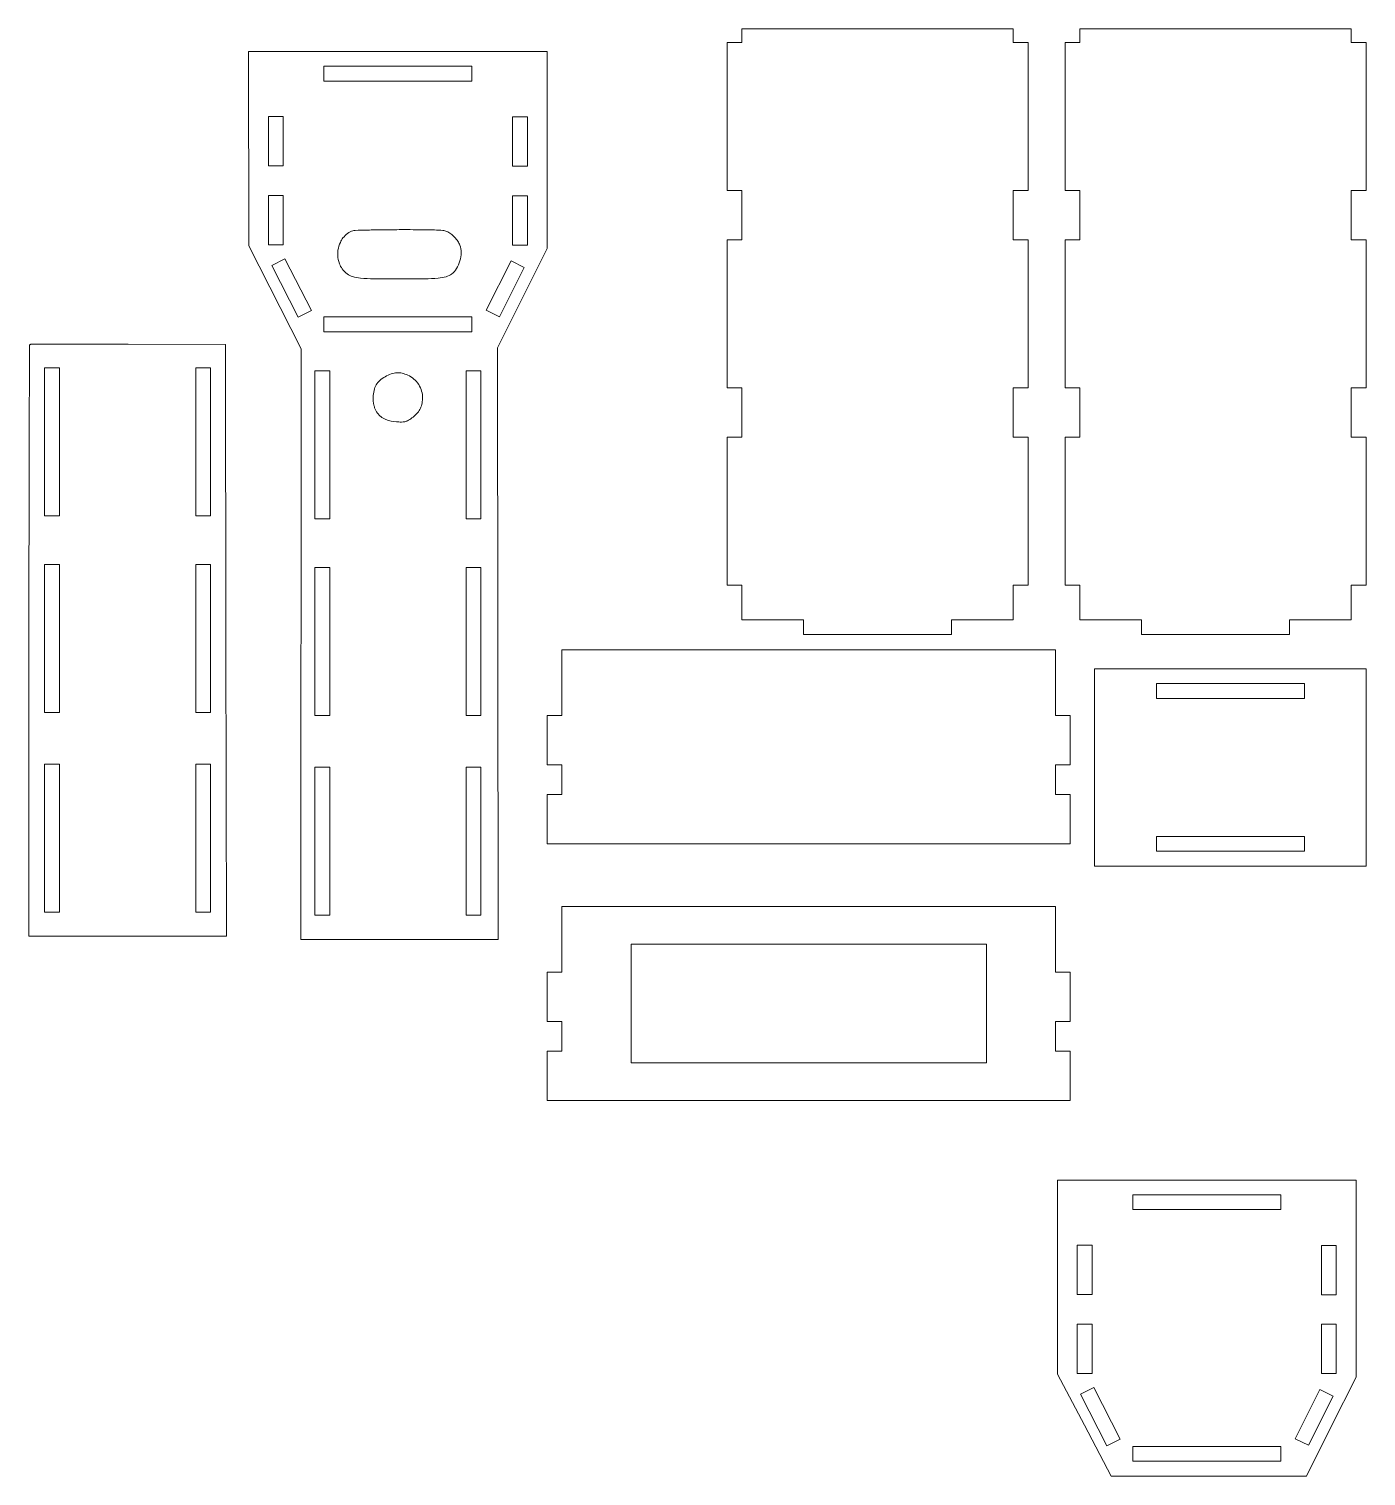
# Model space of a CAD drawing. Header units: millimetres. Extents: x 15 to 286, y -300 to -6.
import ezdxf

# ---------------------------------------------------------------- set-up
doc = ezdxf.new("R2010")
doc.units = ezdxf.units.MM
doc.header["$MEASUREMENT"] = 0
doc.layers.add('Layer 1', color=7, linetype='Continuous')

# ---------------------------------------------------------------- blocks, each defined once
blk = doc.blocks.new('block 2')
at = {"layer": 'Layer 1', "color": 250, "lineweight": 18, "true_color": 0x323130}
blk.add_lwpolyline([(209.48, -215.89), (137.48, -215.89), (137.48, -191.89), (209.48, -191.89), (209.48, -215.89)], dxfattribs=at)

msp = doc.modelspace()

# ---------------------------------------------------------------- linework, layer by layer
at = {"layer": 'Layer 1', "color": 250, "lineweight": 18, "true_color": 0x323130}
for points in [[(172.44, -129.12), (172.44, -126.12), (159.94, -126.12), (159.94, -119.12), (156.94, -119.12), (156.94, -89.12), (159.94, -89.12), (159.94, -79.12), (156.94, -79.12), (156.94, -49.12), (159.94, -49.12), (159.94, -39.12), (156.94, -39.12), (156.94, -9.12), (159.94, -9.12), (159.94, -6.36), (214.94, -6.36), (214.94, -9.12), (217.94, -9.12), (217.94, -39.12), (214.94, -39.12), (214.94, -49.12), (217.94, -49.12), (217.94, -79.12), (214.94, -79.12), (214.94, -89.12), (217.94, -89.12), (217.94, -119.12), (214.94, -119.12), (214.94, -126.12), (202.44, -126.12), (202.44, -129.12), (172.44, -129.12)], [(240.92, -129.12), (240.92, -126.12), (228.42, -126.12), (228.42, -119.12), (225.42, -119.12), (225.42, -89.12), (228.42, -89.12), (228.42, -79.12), (225.42, -79.12), (225.42, -49.12), (228.42, -49.12), (228.42, -39.12), (225.42, -39.12), (225.42, -9.12), (228.42, -9.12), (228.42, -6.36), (283.42, -6.36), (283.42, -9.12), (286.42, -9.12), (286.42, -39.12), (283.42, -39.12), (283.42, -49.12), (286.42, -49.12), (286.42, -79.12), (283.42, -79.12), (283.42, -89.12), (286.42, -89.12), (286.42, -119.12), (283.42, -119.12), (283.42, -126.12), (270.92, -126.12), (270.92, -129.12), (240.92, -129.12)], [(59.98, -10.92), (59.99, -50.29), (70.66, -71.2), (70.54, -190.92), (110.54, -190.92), (110.39, -70.96), (120.48, -50.86), (120.48, -10.92), (59.98, -10.92)], [(105.23, -16.92), (75.23, -16.92), (75.23, -13.92), (105.23, -13.92), (105.23, -16.92)], [(63.98, -34.1), (63.98, -24.1), (66.98, -24.1), (66.98, -34.1), (63.98, -34.1)], [(113.48, -34.17), (113.48, -24.17), (116.48, -24.17), (116.48, -34.17), (113.48, -34.17)], [(63.98, -50.1), (63.98, -40.1), (66.98, -40.1), (66.98, -50.1), (63.98, -50.1)], [(113.48, -50.17), (113.48, -40.17), (116.48, -40.17), (116.48, -50.17), (113.48, -50.17)], [(64.68, -54.3), (70.01, -64.81), (72.69, -63.45), (67.35, -52.94), (64.68, -54.3)], [(113.15, -53.39), (108.15, -63.34), (110.83, -64.69), (115.83, -54.74), (113.15, -53.39)], [(75.23, -64.74), (105.23, -64.74), (105.23, -67.74), (75.23, -67.74), (75.23, -64.74)], [(21.65, -105.07), (18.65, -105.07), (18.65, -75.07), (21.65, -75.07), (21.65, -105.07)], [(52.28, -105.07), (49.28, -105.07), (49.28, -75.07), (52.28, -75.07), (52.28, -105.07)], [(76.42, -105.68), (73.42, -105.68), (73.42, -75.68), (76.42, -75.68), (76.42, -105.68)], [(107.04, -105.68), (104.04, -105.68), (104.04, -75.68), (107.04, -75.68), (107.04, -105.68)], [(21.65, -144.92), (18.65, -144.92), (18.65, -114.92), (21.65, -114.92), (21.65, -144.92)], [(52.28, -144.92), (49.28, -144.92), (49.28, -114.92), (52.28, -114.92), (52.28, -144.92)], [(76.42, -145.52), (73.42, -145.52), (73.42, -115.52), (76.42, -115.52), (76.42, -145.52)], [(107.04, -145.52), (104.04, -145.52), (104.04, -115.52), (107.04, -115.52), (107.04, -145.52)], [(223.48, -145.54), (226.48, -145.54), (226.48, -155.54), (223.48, -155.54), (223.48, -161.54), (226.48, -161.54), (226.48, -171.54), (120.48, -171.54), (120.48, -161.54), (123.48, -161.54), (123.48, -155.54), (120.48, -155.54), (120.48, -145.54), (123.48, -145.54), (123.48, -142.04), (123.48, -132.19), (223.48, -132.19), (223.48, -145.54)], [(286.42, -176.04), (231.42, -176.04), (231.42, -136.04), (286.42, -136.04), (286.42, -176.04)], [(273.92, -142.04), (243.92, -142.04), (243.92, -139.04), (273.92, -139.04), (273.92, -142.04)], [(21.65, -185.37), (18.65, -185.37), (18.65, -155.37), (21.65, -155.37), (21.65, -185.37)], [(52.28, -185.37), (49.28, -185.37), (49.28, -155.37), (52.28, -155.37), (52.28, -185.37)], [(76.42, -185.97), (73.42, -185.97), (73.42, -155.97), (76.42, -155.97), (76.42, -185.97)], [(107.04, -185.97), (104.04, -185.97), (104.04, -155.97), (107.04, -155.97), (107.04, -185.97)], [(273.92, -173.04), (243.92, -173.04), (243.92, -170.04), (273.92, -170.04), (273.92, -173.04)], [(223.48, -197.56), (226.48, -197.56), (226.48, -207.56), (223.48, -207.56), (223.48, -213.56), (226.48, -213.56), (226.48, -223.56), (120.48, -223.56), (120.48, -213.56), (123.48, -213.56), (123.48, -207.56), (120.48, -207.56), (120.48, -197.56), (123.48, -197.56), (123.48, -194.06), (123.48, -184.21), (223.48, -184.21), (223.48, -197.56)], [(223.89, -259.36), (223.89, -279.03), (229.33, -289.36), (234.77, -299.68), (254.56, -299.68), (274.34, -299.68), (279.36, -289.64), (284.39, -279.61), (284.39, -259.64), (284.39, -239.68), (254.14, -239.68), (223.89, -239.68), (223.89, -259.36)], [(269.14, -245.67), (239.14, -245.67), (239.14, -242.67), (269.14, -242.67), (269.14, -245.67)], [(227.89, -262.86), (227.89, -252.86), (230.89, -252.86), (230.89, -262.86), (227.89, -262.86)], [(277.38, -262.92), (277.38, -252.92), (280.38, -252.92), (280.38, -262.92), (277.38, -262.92)], [(227.89, -278.86), (227.89, -268.86), (230.89, -268.86), (230.89, -278.86), (227.89, -278.86)], [(277.39, -278.92), (277.39, -268.92), (280.39, -268.92), (280.39, -278.92), (277.39, -278.92)], [(228.58, -283.05), (233.92, -293.57), (236.59, -292.21), (231.26, -281.7), (228.58, -283.05)], [(277.06, -282.15), (272.05, -292.1), (274.73, -293.44), (279.74, -283.5), (277.06, -282.15)], [(239.14, -293.67), (269.14, -293.67), (269.14, -296.67), (239.14, -296.67), (239.14, -293.67)]]:
    msp.add_lwpolyline(points, dxfattribs=at)
for points, knots in [([(100.15, -47.4), (100.43, -47.52), (100.69, -47.68), (100.94, -47.86), (101.21, -48.07), (101.47, -48.31), (101.71, -48.56), (101.95, -48.81), (102.17, -49.08), (102.37, -49.37), (102.54, -49.62), (102.68, -49.89), (102.78, -50.17), (102.96, -50.66), (103.05, -51.17), (103.04, -51.68), (103.03, -52.26), (102.95, -52.82), (102.8, -53.37), (102.64, -53.92), (102.42, -54.44), (102.12, -54.93), (101.86, -55.36), (101.52, -55.73), (101.12, -56.03), (100.79, -56.28), (100.41, -56.46), (100.01, -56.57), (99.47, -56.71), (98.92, -56.81), (98.36, -56.86), (97.48, -56.94), (96.58, -56.99), (95.69, -57), (93.97, -57.03), (92.25, -57.04), (90.53, -57.04), (88.8, -57.04), (87.08, -57.03), (85.35, -57), (84.46, -56.99), (83.57, -56.94), (82.68, -56.86), (82.13, -56.81), (81.58, -56.71), (81.04, -56.56), (80.64, -56.46), (80.27, -56.28), (79.94, -56.02), (79.55, -55.73), (79.22, -55.38), (78.94, -54.98), (78.71, -54.66), (78.53, -54.31), (78.39, -53.94), (78.19, -53.39), (78.07, -52.82), (78.05, -52.24), (78.03, -51.9), (78.05, -51.56), (78.09, -51.21), (78.17, -50.66), (78.33, -50.12), (78.57, -49.62), (78.72, -49.3), (78.9, -49), (79.1, -48.72), (79.37, -48.37), (79.68, -48.06), (80.04, -47.8), (80.37, -47.57), (80.74, -47.38), (81.12, -47.25), (81.26, -47.21), (81.4, -47.18), (81.54, -47.18), (82.39, -47.16), (83.24, -47.13), (84.09, -47.12), (85.08, -47.09), (86.07, -47.08), (87.06, -47.07), (88.19, -47.05), (89.33, -47.05), (90.47, -47.04), (91.98, -47.04), (93.48, -47.04), (94.99, -47.05), (95.87, -47.05), (96.76, -47.07), (97.64, -47.1), (98.22, -47.12), (98.79, -47.15), (99.36, -47.2), (99.63, -47.22), (99.9, -47.29), (100.15, -47.4)], [0, 0, 0, 0, 1, 1, 1, 2, 2, 2, 3, 3, 3, 4, 4, 4, 5, 5, 5, 6, 6, 6, 7, 7, 7, 8, 8, 8, 9, 9, 9, 10, 10, 10, 11, 11, 11, 12, 12, 12, 13, 13, 13, 14, 14, 14, 15, 15, 15, 16, 16, 16, 17, 17, 17, 18, 18, 18, 19, 19, 19, 20, 20, 20, 21, 21, 21, 22, 22, 22, 23, 23, 23, 24, 24, 24, 25, 25, 25, 26, 26, 26, 27, 27, 27, 28, 28, 28, 29, 29, 29, 30, 30, 30, 31, 31, 31, 32, 32, 32, 32]), ([(15.66, -70.35), (15.64, -70.37), (15.63, -70.4), (15.61, -70.42), (15.6, -70.45), (15.59, -70.47), (15.59, -70.5), (15.58, -70.51), (15.58, -70.53), (15.58, -70.54), (15.56, -76.38), (15.54, -82.22), (15.52, -88.06), (15.5, -94.52), (15.49, -100.97), (15.48, -107.42), (15.47, -115.08), (15.47, -122.73), (15.47, -130.38), (15.47, -130.38), (15.47, -190.22), (15.47, -190.22), (15.47, -190.22), (35.47, -190.22), (35.47, -190.22), (35.47, -190.22), (55.47, -190.22), (55.47, -190.22), (55.47, -190.22), (55.39, -130.26), (55.39, -130.26), (55.39, -130.26), (55.32, -70.31), (55.32, -70.31), (55.32, -70.31), (35.59, -70.23), (35.59, -70.23), (33.06, -70.22), (30.54, -70.22), (28.01, -70.22), (25.87, -70.22), (23.74, -70.23), (21.6, -70.24), (19.69, -70.25), (17.77, -70.26), (15.86, -70.27), (15.83, -70.27), (15.8, -70.28), (15.77, -70.29), (15.75, -70.3), (15.72, -70.31), (15.7, -70.33), (15.68, -70.33), (15.67, -70.34), (15.66, -70.35), (15.66, -70.35), (15.66, -70.35), (15.66, -70.35)], [0, 0, 0, 0, 1, 1, 1, 2, 2, 2, 3, 3, 3, 4, 4, 4, 5, 5, 5, 6, 6, 6, 7, 7, 7, 8, 8, 8, 9, 9, 9, 10, 10, 10, 11, 11, 11, 12, 12, 12, 13, 13, 13, 14, 14, 14, 15, 15, 15, 16, 16, 16, 17, 17, 17, 18, 18, 18, 19, 19, 19, 19]), ([(92.55, -76.7), (92.99, -76.93), (93.39, -77.22), (93.75, -77.57), (94.1, -77.91), (94.4, -78.31), (94.63, -78.74), (94.87, -79.17), (95.03, -79.63), (95.13, -80.11), (95.23, -80.6), (95.25, -81.09), (95.21, -81.59), (95.17, -81.98), (95.1, -82.36), (94.98, -82.74), (94.88, -83.08), (94.73, -83.41), (94.54, -83.72), (94.34, -84.04), (94.1, -84.33), (93.83, -84.59), (93.51, -84.89), (93.17, -85.16), (92.82, -85.4), (92.62, -85.54), (92.41, -85.66), (92.19, -85.77), (92.01, -85.86), (91.82, -85.92), (91.62, -85.96), (91.4, -86.01), (91.17, -86.03), (90.94, -86.03), (90.6, -86.03), (90.26, -86.02), (89.92, -86), (89.19, -85.96), (88.48, -85.8), (87.8, -85.54), (87.41, -85.39), (87.06, -85.18), (86.74, -84.92), (86.57, -84.78), (86.41, -84.63), (86.27, -84.46), (86, -84.16), (85.78, -83.81), (85.62, -83.44), (85.54, -83.24), (85.47, -83.03), (85.42, -82.82), (85.25, -82.11), (85.19, -81.39), (85.25, -80.67), (85.29, -80.21), (85.37, -79.76), (85.5, -79.32), (85.6, -78.94), (85.77, -78.59), (85.99, -78.27), (86.2, -77.95), (86.47, -77.66), (86.78, -77.43), (87.14, -77.14), (87.54, -76.89), (87.95, -76.68), (88.34, -76.48), (88.75, -76.32), (89.17, -76.19), (89.53, -76.09), (89.89, -76.03), (90.26, -76.03), (90.63, -76.04), (91, -76.09), (91.35, -76.2), (91.76, -76.33), (92.17, -76.5), (92.55, -76.7)], [0, 0, 0, 0, 1, 1, 1, 2, 2, 2, 3, 3, 3, 4, 4, 4, 5, 5, 5, 6, 6, 6, 7, 7, 7, 8, 8, 8, 9, 9, 9, 10, 10, 10, 11, 11, 11, 12, 12, 12, 13, 13, 13, 14, 14, 14, 15, 15, 15, 16, 16, 16, 17, 17, 17, 18, 18, 18, 19, 19, 19, 20, 20, 20, 21, 21, 21, 22, 22, 22, 23, 23, 23, 24, 24, 24, 25, 25, 25, 26, 26, 26, 26])]:
    msp.add_open_spline(points, degree=3, knots=knots, dxfattribs=at)

# ---------------------------------------------------------------- block references
at = {"layer": 'Layer 1'}
msp.add_blockref('block 2', (0, 0), dxfattribs=at)

doc.saveas('drawing.dxf')
